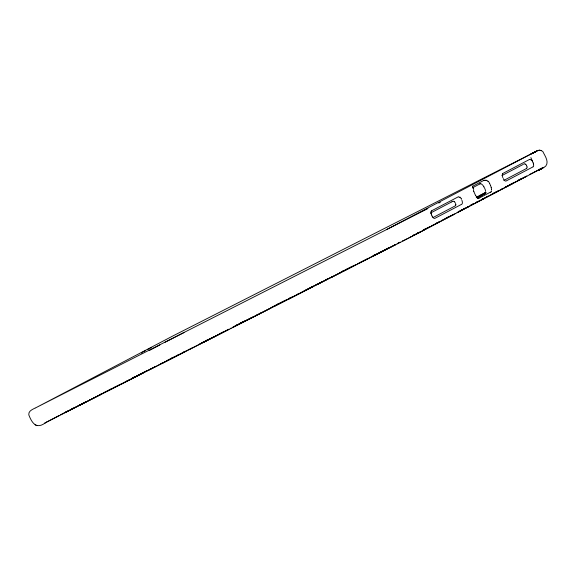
<?xml version="1.0" encoding="UTF-8"?>
<svg xmlns="http://www.w3.org/2000/svg" width="576" height="576" viewBox="0 0 576 576"><rect width="100%" height="100%" fill="white"/><g stroke="black" fill="none" stroke-linecap="round" stroke-linejoin="round"><path stroke-width="0.86" d="M502.265 174.78L502.258 174.838A3.701 1.692 68.2 0 0 502.646 177.098L502.87 177.66M491.458 189.835L491.458 189.806A5.227 3.895 39.5 0 0 491.515 189.605M485.561 192.442L484.956 193.392M480.917 196.265L481.795 194.724M479.837 196.711L480.766 195.25L485.834 192.629M538.315 170.194L542.354 168.156C531.806 173.311 543.96 167.839 545.796 166.054C549.281 161.467 544.774 155.75 542.808 151.466C538.978 148.37 534.852 152.258 531.23 153.929L386.316 229.68M172.195 358.042L171.475 358.416M228.29 329.645L205.063 341.561M242.705 322.092L243.446 321.703M246.197 320.551L257.155 315.079M331.07 277.416L332.006 276.926M395.626 244.591L394.913 244.966M479.83 196.121L485.77 193.104M423.893 230.098L422.978 230.58M65.369 412.344L65.822 412.114M100.728 394.488L80.021 405.115M106.855 391.262L107.575 390.888M374.105 255.175L374.645 254.894M388.289 248.09L388.678 247.982M512.309 183.73L503.388 188.338M431.59 210.816L458.208 196.855M502.841 173.448L529.596 159.408M484.632 193.63L476.777 197.755M162.9 362.887L162.288 363.29M246.233 320.537L257.371 314.777M327.334 279.065L326.83 279.331M425.405 228.982L424.951 229.212M539.402 169.553L540 169.286L538.776 169.949L542.966 167.846L539.014 169.826M483.926 180.338L472.961 186.091A4.867 1.62 15.3 0 0 472.788 186.199M46.505 422.136L44.921 422.986L407.34 238.817M143.222 372.895L121.651 383.954M218.527 334.375L218.095 334.57M359.705 262.735L360.403 262.476M453.571 214.546L443.75 219.614M539.222 169.639L538.546 170.071M34.978 408.103C32.263 409.608 28.303 411.019 28.8 414.85C32.328 424.109 36.828 429.062 45.238 422.957M142.524 352.224L143.071 351.936M143.633 351.641L144.338 351.274M144.763 351.05L145.325 350.755M147.881 349.416L148.442 349.121M149.011 348.818L149.58 348.523M150.156 348.221L150.581 347.998M151.294 347.623L151.718 347.4M149.314 350.496L159.869 344.959M472.68 187.704L479.801 183.967M451.57 201.974L430.538 213.012M451.721 201.895L452.498 201.492M501.977 175.536L522.886 164.578M523.598 164.196L523.994 163.994M432.914 217.598L455.04 205.992M503.856 180.389L526.284 168.624M46.786 421.985L58.982 415.591M60.566 414.756L67.716 411.012M71.683 408.931L73.267 408.096M461.362 204.451L434.866 218.347A3.643 1.67 68.2 0 1 432.166 216.23M532.843 166.961L506.11 180.986A3.658 1.678 68.2 0 1 504.914 180.77L504.85 180.72A3.679 1.685 68.2 0 1 503.352 178.762L503.251 178.553M477.302 197.777L485.244 193.608M479.153 198.101L489.996 192.406M419.328 232.603L412.243 236.29M418.766 232.898L538.063 170.33M80.086 404.626L80.186 404.669M135.065 376.898L135.806 376.416M285.386 300.391L284.832 300.679M353.837 265.838L342.806 271.534M475.92 202.464L476.136 202.45M101.556 393.718L101.102 393.948L101.455 393.674M115.459 386.77L115.006 387M120.715 384.329L121.378 383.99L120.672 384.444M129.319 379.843L128.664 380.182M256.558 315.166L256.831 314.935M317.39 284.242L317.11 284.472M461.102 210.233L461.556 209.995M468.05 206.95L468.461 206.734L467.957 206.899M214.294 336.65L213.538 337.039M275.054 305.762L274.622 306.072M289.102 298.735L288.662 299.052M345.91 269.626L346.666 269.23M340.15 272.678L340.704 272.383L340.193 272.556M165.103 342.245L183.982 332.568M476.741 197.186L477.778 196.646L477.18 196.913M66.002 412.02L74.873 407.441M75.118 407.311L75.802 406.958M79.546 405.252L78.826 405.626L79.798 405.223M88.582 400.586L76.385 406.829M103.32 392.861L104.026 392.494M89.064 400.342L89.712 400.003M105.48 391.925L104.796 392.278M105.725 391.795L108.763 390.226M109.274 390.01L117.022 386.006M117.266 385.884L117.734 385.639M143.618 372.341L143.1 372.499M133.416 377.604L132.797 377.928M133.884 377.366L135.727 376.416M136.274 376.171L144.72 371.815M145.469 371.426L145.951 371.182M172.44 357.574L172.822 357.372M119.174 385.085L118.282 385.538M119.412 384.955L132.631 378.18M147.823 370.397L150.804 368.863M147.341 370.649L146.693 370.987M150.134 369.245L155.405 366.523M159.17 364.579L159.653 364.334M177.077 355.442L177.682 355.126M182.894 352.44L184.464 351.626M172.116 358.128L159.617 364.536M172.872 357.739L174.578 356.854M175.522 356.213L174.902 356.53M204.156 341.539L204.898 341.287M205.308 340.97L206.892 340.128M185.191 351.569L185.926 351.18L185.112 351.504M189.216 349.366L188.597 349.69M189.684 349.128L191.642 348.149M198.958 344.376L201.557 343.03M201.794 342.907L202.644 342.475M204.79 341.59L204.07 341.964L204.703 341.741M219.082 334.087L219.751 333.742M220.003 333.612L222.998 332.064M215.489 336.067L202.493 342.742M215.719 335.952L216.526 335.534M232.963 327.154L233.388 326.93M235.037 326.052L241.034 322.956M241.783 322.567L242.28 322.315M233.885 326.678L243.439 321.739M243.922 321.494L244.577 321.156M259.97 313.286L260.453 313.042M261.209 312.674L261.641 312.451M270.965 307.613L271.577 307.296M272.117 307.044L272.801 306.691M245.75 320.753L244.613 321.336M289.39 298.231L289.771 298.037M257.839 314.539L258.458 314.215M273.24 306.662L283.205 301.55M283.91 301.154L284.4 300.902M286.042 300.082L286.488 299.858M258.53 314.374L270.41 308.239L269.892 308.405M304.099 290.844L312.415 286.574M313.121 286.186L313.502 285.984M314.23 285.638L314.698 285.401M500.94 189.425L501.732 189.194M509.465 184.903L513.382 182.887M515.189 181.951L515.657 181.706M287.165 299.7L287.878 299.333M288.662 298.93L299.246 293.501M299.729 293.249L300.377 292.918M315.374 285.242L316.058 284.89M316.303 284.767L321.804 281.923M325.728 279.9L326.225 279.641M328.594 278.453L327.91 278.806M341.258 271.764L341.69 271.541M342.41 271.202L342.893 270.95M473.508 203.659L473.083 203.875M493.646 193.19L495.835 192.06M497.441 191.182L497.909 190.937M506.628 186.372L506.016 186.682M516.463 181.462L517.147 181.109M300.665 292.954L312.17 286.927M317.722 284.069L318.391 283.723M318.643 283.594L327.672 278.935M344.246 270.446L343.598 270.778M344.729 270.194L352.368 266.285M458.777 211.385L459.245 211.147M471.715 204.754L470.786 205.236M476.582 202.126L477.05 201.881M482.926 198.799L484.762 197.899M485.51 197.51L485.993 197.266M501.948 189.079L502.661 188.712M517.392 180.979L525.938 176.573M329.09 278.388L342.281 271.62M375.25 254.585L375.746 254.326M463.399 209.002L464.962 208.195M487.447 196.69L486.439 197.035M487.685 196.567L497.801 191.34L497.412 191.448M358.207 263.462L357.314 263.923M358.445 263.34L368.222 258.336M370.015 257.407L370.483 257.17M386.172 249.134L385.553 249.451M429.322 226.836L429.79 226.598M446.335 217.93L449.489 216.302M480.751 200.268L470.196 205.711M481.507 199.879L481.997 199.627M526.14 176.465L526.882 176.083L526.248 176.321M386.878 248.767L388.476 247.939M389.117 247.658L389.585 247.414M398.189 242.971L398.671 242.719M423.85 229.781L424.346 229.529M436.075 223.402L437.58 222.624M439.171 221.753L439.783 221.436M441.583 220.558L442.051 220.313M446.638 217.822L447.019 217.627M457.762 212.256L456.991 212.479M458.23 212.018L467.719 207.115M400.118 242.158L399.463 242.496M418.025 232.942L417.37 233.179M422.906 230.321L426.607 228.413M427.09 228.161L428.105 227.815M443.506 219.744L442.62 220.198M482.429 199.404L483.163 199.015L482.364 199.339M374.429 255.362L373.802 255.766M393.25 245.822L384.552 250.315M393.991 245.441L394.704 245.066M403.438 240.494L402.833 240.811M428.321 227.7L429.034 227.333M429.768 226.951L438.718 222.257M421.459 231.365L413.179 235.634M422.258 230.954L422.748 230.695M411.955 236.434L409.874 237.506M104.587 392.378L105.026 391.975M132.689 377.798L133.092 377.59M76.183 406.937L75.218 407.434M146.599 370.843L146.988 370.642M118.354 385.322L118.922 385.027M188.539 349.524L188.942 349.315M118.087 385.639L117.317 386.035M160.502 363.895L160.884 363.701M203.508 341.87L203.119 342.072M245.412 320.573L245.038 320.767M230.71 328.284L231.113 328.075M487.03 196.726L486.403 197.23M501.329 189.396L500.76 189.691M315.317 285.077L315.886 284.789M301.255 292.306L300.874 292.5M343.541 270.612L343.93 270.418M472.118 204.545L472.889 204.156M357.422 263.678L357.804 263.484M328.5 278.69L328.889 278.496M442.67 219.996L443.239 219.701M342.482 271.512L343.454 271.022M413.791 234.972L414.389 234.67M442.418 220.298L441.446 220.802M427.702 228.024L427.126 228.312M371.03 257.069L384.588 250.121M412.798 235.663L413.582 235.26M407.664 238.644L409.565 237.665M485.842 192.715L480.802 195.271M484.819 193.594L479.902 196.085M485.05 193.392L485.827 192.996M76.399 406.656L76.975 406.361M90.511 399.42L90.13 399.614M90.101 399.802L90.886 399.406M104.198 392.58L103.414 392.983M501.941 188.914L502.531 188.611M132.415 378.122L131.609 378.533M146.304 371.182L145.519 371.585M472.507 204.178L472.118 204.372M515.873 181.764L515.297 182.059M188.215 349.884L187.402 350.302M203.018 342.274L203.832 341.863M486.216 197.323L477.612 201.701M202.104 342.943L191.254 348.466M245.153 320.861L245.75 320.558M273.398 306.382L273.773 306.187M173.318 357.696L184.99 351.67L184.464 351.828M244.224 321.53L243.842 321.732M272.642 306.972L272.261 307.166M287.086 299.549L287.662 299.254M258.84 314.021L259.654 313.61M329.573 277.956L329.191 278.15M342.828 271.174L343.21 270.979M300.953 292.615L301.55 292.313M428.321 227.354L428.911 227.225M385.358 249.725L383.983 250.603M398.887 242.791L398.29 243.094M412.79 235.836L412.214 236.131M487.606 196.43L488.268 196.099M500.558 189.792L499.658 190.253M133.855 377.201L134.28 376.985M458.165 211.874L458.59 211.658M174.326 356.825L173.707 357.142M132.826 378.079L133.733 377.618M174.773 356.76L185.616 351.209M216.238 335.527L215.813 335.743M216.907 335.34L217.764 334.901M384.574 249.948L384.977 249.746M413.215 235.267L412.79 235.49M285.782 300.413L284.875 300.874M426.931 228.413L426.031 228.874M385.553 249.624L386.46 249.163M413.777 235.159L414.634 234.727M341.834 272.03L332.071 276.998M427.889 208.591L35.33 408.01L172.922 335.938L533.434 152.741M438.797 203.047L440.359 202.255M476.237 197.215L485.849 192.326M476.568 197.222L477.014 197.165M530.143 174.211L533.462 172.526M537.919 170.402L542.189 168.242L538.171 170.273M518.09 180.338L522.094 178.301M525.888 176.501L518.206 180.403M529.308 174.636L530.071 174.247M506.909 186.329L505.951 186.811M507.161 186.199L513.871 182.786M517.471 180.778L517.946 180.533M482.875 198.72L483.523 198.389M505.231 187.236L510.401 184.608M514.13 182.657L514.872 182.282M493.229 193.522L499.399 190.382M470.959 204.962L471.463 204.71M476.633 202.198L477.346 201.838M492.055 194.17L496.094 192.118M467.244 207.259L467.654 207.05M474.048 203.566L473.098 204.048M439.121 221.674L439.531 221.465M458.82 211.543L469.678 205.97M447.53 217.469L446.717 217.879M452.462 215.014L453.377 214.553M444.341 219.139L443.858 219.384M444.859 218.88L454.183 214.085M454.946 213.696L455.472 213.43M105.624 391.673L106.07 391.442M423.533 229.831L424.051 229.572M427.032 228.01L427.507 227.765M432.864 225.166L433.382 224.899M434.902 224.129L441.223 220.91M99.871 394.481L100.39 394.214M201.881 342.706L202.334 342.475M239.321 323.676L243.223 321.696M243.986 321.3L244.44 321.077M274.399 305.87L274.874 305.626M276.775 304.639L278.338 303.847M285.869 300.017L286.344 299.772M429.365 226.994L430.128 226.606M436.86 223.186L437.378 222.919M75.01 407.534L74.052 408.024M77.4 406.145L78.134 405.77M81.77 403.862L86.263 401.58M103.198 393.091L95.832 396.893M109.058 389.873L110.693 389.095M119.549 384.71L120.024 384.466M125.266 381.802L126.842 381.002M161.474 363.398L161.928 363.168M166.464 360.864L171.922 358.049M172.706 357.653L173.225 357.386M204.314 341.618L204.833 341.352M205.625 340.956L212.976 337.212M235.505 325.642L237.737 324.511M241.718 322.481L242.208 322.236M246.197 320.328L246.967 319.939M247.982 319.392L247.334 319.723M248.566 319.126L252.569 317.088M257.695 314.453L258.149 314.222M275.4 305.366L282.089 301.961M283.572 301.205L284.09 300.946M288.317 298.922L288.821 298.663M289.087 298.526L292.234 296.928M297.475 294.264L297.936 294.034M316.512 284.472L316.987 284.227M339.48 272.916L339.89 272.707M341.208 272.002L341.971 271.613M373.298 255.73L382.63 250.942M383.357 250.567L383.875 250.308M422.467 230.738L421.949 231.005M424.008 229.903L425.772 229.003M78.401 405.634L82.771 403.409M85.478 402.034L85.932 401.803M91.339 399.175L91.843 398.916M92.102 398.786L94.342 397.649M94.745 397.39L95.27 397.123M116.892 386.251L116.158 386.626M133.985 377.489L145.066 371.815M159.214 364.745L148.874 370.001M170.496 358.812L170.993 358.56M186.401 350.806L186.926 350.539M205.812 340.826L205.402 341.035M213.473 336.96L214.049 336.672M218.009 334.778L218.75 334.368M227.772 329.782L219.168 334.152M228.514 329.407L229.039 329.141M255.492 315.605L255.953 315.367M260.136 313.366L260.676 313.049M261.432 312.703L269.755 308.477M270.641 307.994L271.858 307.375M302.004 292.082L302.767 291.694M304.279 290.93L312.775 286.567M313.042 286.438L313.999 285.948M354.924 265.14L343.656 270.914M355.19 265.01L355.925 264.636M372.298 256.241L372.773 255.996M386.719 249.034L394.438 245.11M397.073 243.713L397.843 243.324M415.13 234.468L421.222 231.372M73.793 408.154L65.448 412.394M99.079 395.237L99.792 394.877M108.05 390.744L115.891 386.762M136.087 376.38L135.108 376.87M141.948 373.442L142.898 372.96M172.915 357.898L162.31 363.283M177.746 355.205L177.178 355.5M243.439 321.934L232.394 327.542M275.508 305.633L284.616 301.003M317.988 284.04L326.491 279.713M326.758 279.583L327.715 279.094M360.814 262.267L361.57 261.878M362.354 261.482L369.857 257.666M374.681 255.334L383.58 250.812M403.718 240.451L402.905 240.862M403.978 240.322L407.153 238.709M408.607 237.967L410.789 236.858M411.055 236.722L411.559 236.47M289.548 298.613L299.29 293.666M531.857 153.598L535.594 151.718M535.414 151.805L531.576 153.749L535.054 151.992M533.714 172.397L534.686 171.907M491.515 194.393L491.018 194.645M496.8 191.758L497.297 191.506M461.822 209.966L461.059 210.348M432.216 225.49L431.712 225.749M437.832 222.689L438.696 222.257M374.897 254.866L374.076 255.204M417.802 233.057L417.305 233.309M423.115 230.414L423.922 230.076M394.848 244.901L395.654 244.562M303.725 291.175L303.307 291.384M311.292 287.366L311.789 287.114M346.507 269.424L345.895 269.726M353.016 266.155L353.714 265.802M171.396 358.351L172.224 358.02M227.275 330.07L227.887 329.76M107.834 390.852L106.992 391.277M94.097 397.714L93.593 397.973M99.979 394.783L100.649 394.452M536.083 151.466L532.181 153.432M535.795 171.346L534.917 171.792M511.733 183.931L512.237 183.686M424.865 229.154L425.275 228.953M360.238 262.555L359.755 262.8M242.784 321.941L243.288 321.696M374.328 255.514L373.874 255.737M275.148 305.82L274.666 306.058M331.711 277.178L331.056 277.43M289.188 298.793L288.706 299.038M190.894 348.646L190.231 348.89M536.976 170.755L536.004 171.245M538.769 169.956L543.859 167.393M530.006 154.418L537.199 150.862L532.67 153.094M540.05 169.236L542.844 167.839L539.266 169.618M537.156 170.662L538.128 170.179M446.465 218.009L446.069 218.131M536.256 151.315L531.511 153.67L534.874 151.978L533.081 152.849M539.453 150.185L537.71 150.638L539.474 150.185L541.274 150.473M480.355 183.787L480.823 183.809M485.856 180.144L486.886 180.41M35.086 424.793L36.929 425.686M459.972 197.086L460.073 197.179A3.658 1.678 68.2 0 1 461.246 198.814M476.87 197.028L476.806 196.956A5.789 2.657 68.2 0 1 476.395 196.495A5.81 2.664 68.2 0 1 475.618 195.401M488.765 181.901L488.815 181.973A5.803 2.657 68.2 0 1 489.629 183.449M526.406 165.326L526.651 165.802A2.254 1.037 63.1 0 1 526.766 166.039A1.886 0.871 63.1 0 1 527.011 166.968M455.191 202.774L455.177 202.745A2.491 1.145 63.1 0 0 455.047 202.507A1.771 0.814 63.1 0 0 454.745 202.075M484.423 187.87L484.034 187.099A7.646 3.521 63.1 0 0 483.905 186.854M532.613 161.662L532.577 161.582A3.679 1.685 68.2 0 0 531.18 159.674M461.441 199.231L461.426 199.202A3.377 1.548 68.2 0 0 461.275 198.871M530.878 157.615L533.117 162.842M490.507 185.494L489.823 183.888A7.963 3.65 68.2 0 0 489.65 183.492M431.676 215.122L431.964 215.791A3.91 1.793 68.2 0 0 432.115 216.13M490.536 185.551L490.586 185.681A6.098 2.794 68.2 0 1 490.673 185.897L490.781 186.163A5.825 2.671 68.2 0 1 491.206 187.56M431.618 214.978L431.59 214.906A3.802 1.742 68.2 0 1 431.014 211.925A3.47 1.058 78.6 0 1 431.028 211.766M533.153 162.922L533.203 163.058A3.665 1.685 68.2 0 1 533.354 163.505M461.909 200.34L461.959 200.47A3.65 1.67 68.2 0 1 461.808 204.214M472.889 188.158L472.738 187.69M533.441 163.8L533.556 164.34M485.618 191.448L485.611 191.376A4.615 2.124 63.1 0 0 484.718 188.438M491.465 189.446L491.458 189.31A5.803 2.664 68.2 0 0 491.22 187.632M141.602 353.21A2.333 0.49 -51.9 0 1 141.818 352.987M484.927 193.19A3.528 1.145 -68.7 0 1 484.754 193.363M481.198 183.924A4.63 2.131 63.1 0 1 483.883 186.818M480.139 183.73A4.507 2.189 50.3 0 1 480.283 183.679M479.88 183.874A4.234 1.843 38.9 0 1 480.103 183.758M479.131 197.942A5.342 2.182 -87.5 0 1 478.541 198.209M478.548 198.245A5.724 2.347 84 0 1 478.238 198.238M478.282 198.338A5.861 2.239 75.6 0 1 477.965 198.274M477.979 198.158A5.99 1.908 65.7 0 1 477.814 198.058M477.965 198.396A5.558 1.253 56.8 0 1 477.634 198.209M477.454 197.676A5.285 0.54 48.8 0 1 477.266 197.51M475.603 195.379A5.825 2.671 68.2 0 1 474.941 194.119A8.273 3.794 68.2 0 1 474.79 193.766L474.07 192.082A5.94 2.722 68.2 0 1 473.796 191.39M473.782 191.354A5.782 2.65 68.2 0 1 473.386 189.994M473.162 187.74A4.262 1.31 84.2 0 1 473.594 188.741M472.896 187.322A5.011 0.684 78.9 0 0 472.709 186.97A5.645 1.778 38 0 1 472.673 186.739A5.09 1.735 29.6 0 1 472.658 186.43M473.746 189.238A6.149 0.547 65.7 0 1 473.616 188.892M472.968 187.675A6.314 1.224 56.2 0 1 472.903 187.481M472.608 186.401A4.399 1.519 20.7 0 1 472.702 186.163M484.02 180.346A4.212 1.397 14.9 0 1 484.351 180.245M484.517 180.317A4.644 1.649 18 0 1 484.855 180.274M485.021 180.367A5.537 2.405 26.1 0 1 485.474 180.382M485.604 180.324A6.293 3.686 41.3 0 1 485.885 180.367M486.828 180.619A4.932 3.931 76.2 0 1 487.93 181.39M488.102 181.166A4.162 3.629 -77.4 0 1 488.542 181.649M491.443 190.865A5.897 3.571 63.9 0 1 491.234 191.318M491.364 191.7A5.666 3.031 73.8 0 1 490.694 192.233M490.608 192.067A5.306 2.261 89.3 0 1 490.32 192.29M455.436 205.718A4.147 1.908 63.1 0 1 455.342 205.805M455.731 205.135A3.65 1.685 63.1 0 1 455.544 205.574M455.782 204.79A2.902 1.339 63.1 0 1 455.76 204.97M455.767 204.386A2.527 1.166 63.1 0 1 455.782 204.674M455.53 203.458A1.922 0.886 63.1 0 1 455.753 204.271M454.14 201.514A2.513 1.159 63.1 0 1 454.572 201.874M454.003 201.427A2.995 1.382 63.1 0 0 453.859 201.355A3.377 1.555 63.1 0 0 453.593 201.254A4.082 1.879 63.1 0 0 452.887 201.29M431.23 213.869A3.643 1.663 68.2 0 1 431.107 213.307M431.186 211.766A3.593 1.303 73.9 0 1 431.215 211.579M431.215 211.421A3.614 1.512 67.3 0 1 431.273 211.255M431.33 211.082A3.629 1.642 60.1 0 1 431.46 210.924M458.59 196.898A3.586 1.642 56.4 0 1 459.763 197.496M526.673 168.365A4.133 1.901 63.1 0 1 526.579 168.451M526.759 168.257A3.694 1.699 63.1 0 0 526.982 167.746A2.801 1.289 63.1 0 0 527.026 167.004M526.046 164.765A1.771 0.814 63.1 0 1 526.277 165.096M525.37 164.124A2.506 1.152 63.1 0 1 525.874 164.549M525.197 164.023A3.197 1.469 63.1 0 0 524.916 163.908A4.097 1.886 63.1 0 0 524.189 163.901M502.38 174.557A3.542 1.159 77 0 1 502.402 174.377M502.394 174.29A3.607 1.368 72.3 0 1 502.423 174.139A3.665 1.519 67.9 0 1 502.582 173.88M502.567 173.736A3.643 1.649 60 0 1 502.704 173.549M529.826 159.458A3.629 1.663 56.4 0 1 531.05 159.984M533.383 163.606A3.694 1.692 68.2 0 1 533.628 165.622A3.658 1.678 68.2 0 1 533.441 166.385A3.658 1.678 68.2 0 1 533.066 166.838"/></g></svg>
